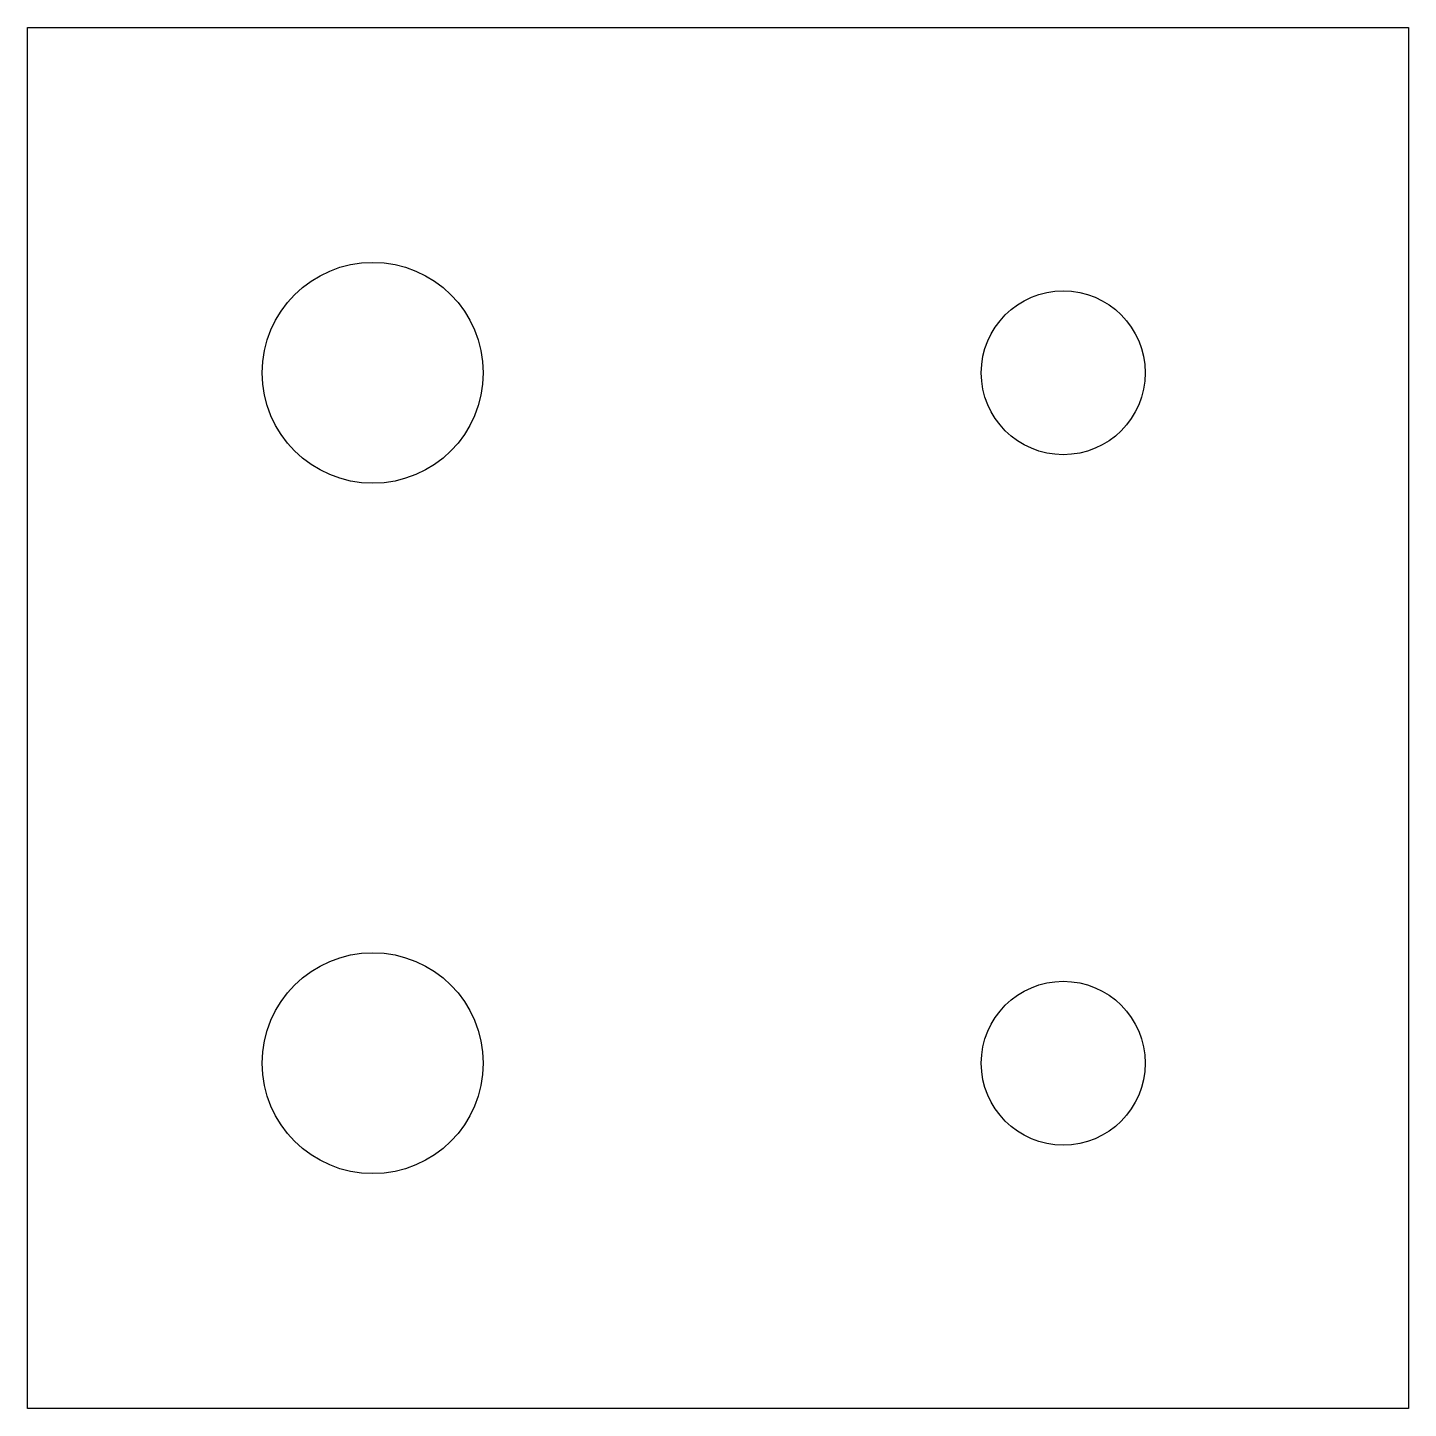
# Model space of a CAD drawing. Header units: millimetres. Extents: x 206.4 to 225.4, y -92.1 to -73.
import ezdxf

# ---------------------------------------------------------------- set-up
doc = ezdxf.new("R2010")
doc.units = ezdxf.units.MM
doc.layers.add('Sketch047', color=7, linetype='CONTINUOUS')

msp = doc.modelspace()

# ---------------------------------------------------------------- linework, layer by layer
at = {"layer": 'Sketch047'}
for p, q in [((206.375, -73.025), (225.425, -73.025)), ((206.375, -92.075), (206.375, -73.025)), ((225.425, -73.025), (225.425, -92.075)), ((225.425, -92.075), (206.375, -92.075))]:
    msp.add_line(p, q, dxfattribs=at)
for centre, radius in [((211.137, -77.7875), 1.524), ((220.663, -77.7875), 1.1303), ((211.137, -87.3125), 1.524), ((220.663, -87.3125), 1.1303)]:
    msp.add_circle(centre, radius, dxfattribs=at)

doc.saveas('drawing.dxf')
